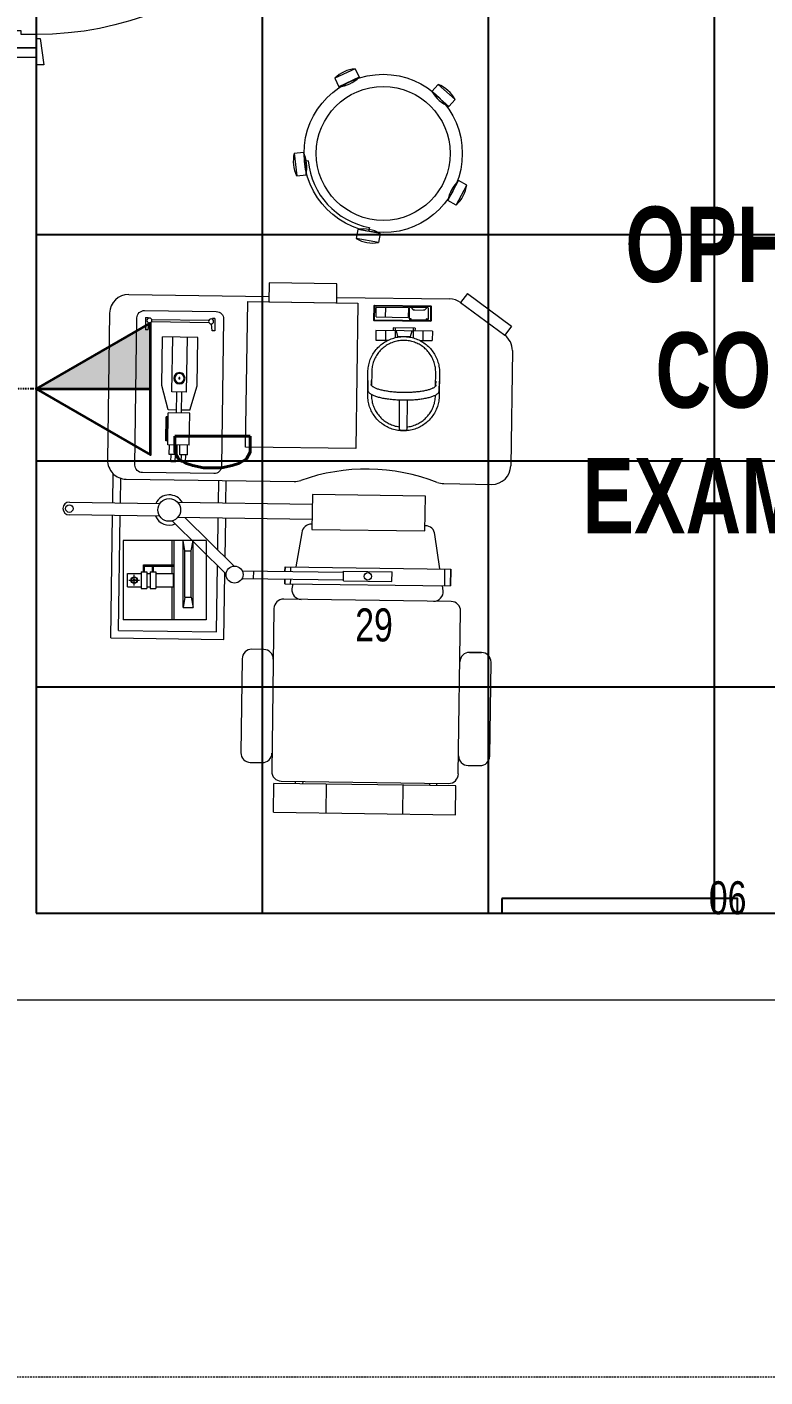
# Model space of a CAD drawing. Extents: x -560814 to 57327, y -29287 to 19916.
# Drawn here: x 16251 to 18210, y -14060 to -10480 of the extents above; entities that cross this region are included whole.
import ezdxf

# ---------------------------------------------------------------- set-up
doc = ezdxf.new("R2010")
doc.units = 0
doc.header["$LTSCALE"] = 0.25
doc.linetypes.add('01-First Floor$0$HIDDEN', pattern=[9.525, 6.35, -3.175])
doc.linetypes.add('DASHDOT', pattern=[25.4, 12.7, -6.35, 0, -6.35])
for name, color, linetype, lineweight in [('01-First Floor$0$72_EGR_BASE_TEXT', 252, 'Continuous', 5), ('01-First Floor$0$72_EGR_EQP_TAG', 142, 'Continuous', 5), ('01-First Floor$0$LOADING', 253, 'Continuous', 5), ('01-First Floor$0$Proj', 251, 'Continuous', 5), ('01-First Floor$0$Walls', 251, 'Continuous', 5), ('01-First Floor$0$Wooden Joinery', 251, 'Continuous', 5), ('E-LITE-CLNG-CNDT', 6, 'DASHDOT', 35), ('T-DATA-CLNG-COND', 51, 'DASHDOT', 25), ('T-DATA-DEVC-TYPE', 2, 'Continuous', 25), ('T-DATA-WALL @ 100', 33, 'Continuous', 35)]:
    doc.layers.add(name, color=color, linetype=linetype, lineweight=lineweight)
doc.layers.add('01-First Floor$0$FALSE CEILING', color=251, linetype='Continuous')
doc.styles.add('01-First Floor$0$X3G_ENTITY_257CFD', font='swisscl.ttf', dxfattribs={"height": 200})
doc.styles.add('01-First Floor$0$X3G_ENTITY_9EC9', font='swisscl.ttf', dxfattribs={"height": 0.2})
doc.styles.add('DC_SIMPLEX', font='SIMPLEX.shx', dxfattribs={"width": 0.7})

# ---------------------------------------------------------------- blocks, each defined once
blk = doc.blocks.new('*U63')
blk.add_hatch(color=254).paths.add_polyline_path([(1.75, 3.031), (0, 3.031), (0, 0)])
blk.add_line((0, 0), (0, 3.031))
blk.add_lwpolyline([(1.75, 3.031), (0, 0), (-1.75, 3.031)], close=True)
at = {"layer": 'T-DATA-DEVC-TYPE', "style": 'DC_SIMPLEX', "width": 0.7, "flags": 8}
blk.add_attdef('DC_TYPE', (2.682, 5.634), '', height=2, rotation=360, dxfattribs=at)
blk = doc.blocks.new('01-First Floor$0$A$C72370EFE')
at = {"layer": '01-First Floor$0$Wooden Joinery'}
for p, q in [((-0.01, -0.03), (-0.01, -0.07)), ((0, -0.03), (-0.01, -0.03)), ((0.04, -0.03), (0.05, -0.03)), ((0.05, -0.03), (0.05, -0.07)), ((-0.05, -0.07), (-0.05, -0.16)), ((-0.03, -0.07), (-0.03, -0.16)), ((-0.01, -0.04), (-0.02, -0.04)), ((-0.01, -0.06), (-0.02, -0.06)), ((0, -0.07), (-0.01, -0.07)), ((0.04, -0.07), (0.05, -0.07)), ((0.05, -0.04), (0.06, -0.04)), ((0.05, -0.06), (0.06, -0.06)), ((0.07, -0.07), (0.07, -0.16)), ((0.09, -0.07), (0.09, -0.16)), ((-0.01, -0.17), (-0.02, -0.17)), ((-0.01, -0.17), (-0.01, -0.19)), ((0.05, -0.17), (0.06, -0.17)), ((0.05, -0.17), (0.05, -0.19)), ((-0.01, -0.19), (-0.02, -0.19)), ((0.05, -0.19), (0.06, -0.19))]:
    blk.add_line(p, q, dxfattribs=at)
for centre, radius, start, end in [((-0.02, -0.07), 0.03, 90, 180), ((-0.02, -0.07), 0.01, 90, 180), ((0.06, -0.07), 0.03, 0, 90), ((0.06, -0.07), 0.01, 0, 90), ((-0.02, -0.16), 0.03, 180, 270), ((-0.02, -0.16), 0.01, 180, 270), ((0.06, -0.16), 0.01, 270, 0), ((0.06, -0.16), 0.03, 270, 0)]:
    blk.add_arc(centre, radius, start, end, dxfattribs=at)
blk = doc.blocks.new('01-First Floor$0$A$C5DAD61B4')
at = {"layer": '01-First Floor$0$Wooden Joinery'}
for points in [[(80, 959.1), (80, 969.1), (10, 979.1), (10, 959.1)], [(940, 959.1), (940, 969.1), (1010, 979.1), (1010, 959.1)], [(70, 859.1), (70, 849.1), (0, 839.1), (0, 859.1)], [(120, 859.1), (120, 0), (80, 0), (80, 859.1)], [(950, 859.1), (950, 849.1), (1020, 839.1), (1020, 859.1)]]:
    blk.add_lwpolyline(points, close=True, dxfattribs=at)
for points in [[(45, 859.1), (45, 959.1), (20, 959.1), (20, 859.1), (45, 859.1)], [(45, 859.1), (80, 859.1), (80, 899.1), (90, 899.1), (90, 959.1), (45, 959.1), (45, 859.1)], [(975, 859.1), (940, 859.1), (940, 899.1), (930, 899.1), (930, 959.1), (975, 959.1), (975, 859.1)], [(975, 859.1), (975, 959.1), (1000, 959.1), (1000, 859.1), (975, 859.1)]]:
    blk.add_lwpolyline(points, dxfattribs=at)
blk.add_arc((80, 859.1), 860, 272.666, 0, dxfattribs=at)
at = {"layer": '01-First Floor$0$Wooden Joinery', "xscale": 999.9999999998854, "yscale": 999.9999999998854, "zscale": 999.9999999998854, "rotation": 180}
blk.add_blockref('01-First Floor$0$A$C72370EFE', (120, 0), dxfattribs=at)
blk = doc.blocks.new('01-First Floor$0$ME12817-P')
for p, q in [((0, 0.0325), (0, 0.0025)), ((0, 0.0325), (0.0495, 0.0325)), ((0, 0), (0, 0.0025)), ((0, 0.0025), (0.0047, 0.0025)), ((0.0494, 0), (0, 0)), ((0.0089, 0.027), (0.0037, 0.0325)), ((0.0047, 0.0025), (0.0047, 0)), ((0.0356, 0.0261), (0.0138, 0.0261)), ((0.0172, 0), (0.0172, -0.003)), ((0.0322, -0.003), (0.0322, 0)), ((0.0457, 0.0325), (0.0405, 0.027)), ((0.0447, 0), (0.0447, 0.0025)), ((0.0447, 0.0025), (0.0495, 0.0025)), ((0.0494, 0.0025), (0.0494, 0)), ((0.0495, 0.0025), (0.0495, 0.0325)), ((0.0322, -0.003), (0.0172, -0.003))]:
    blk.add_line(p, q)
at = {"flags": 128}
for points in [[(0.0138, 0.0261), (0.0127, 0.0262), (0.0116, 0.0262), (0.0106, 0.0264), (0.0098, 0.0265), (0.0093, 0.0267), (0.0089, 0.027)], [(0.0405, 0.027), (0.0402, 0.0267), (0.0396, 0.0265), (0.0388, 0.0264), (0.0378, 0.0262), (0.0367, 0.0262), (0.0356, 0.0261)]]:
    blk.add_lwpolyline(points, dxfattribs=at)
blk = doc.blocks.new('01-First Floor$0$ME13372-P')
for p, q in [((0, 0), (0, -0.025)), ((0, 0), (0.085, 0)), ((0.025, 0), (0.025, -0.025)), ((0.085, -0.025), (0.085, 0)), ((0.085, -0.025), (0, -0.025))]:
    blk.add_line(p, q)
blk = doc.blocks.new('01-First Floor$0$ME12326-P')
for p, q in [((0, 0.22), (0, 0)), ((0, 0.22), (0.21, 0.22)), ((0.21, 0.22), (0.21, 0)), ((0.027, 0.1807), (0, 0.1852)), ((0.1775, 0.1852), (0, 0.1852)), ((0.1505, 0.1807), (0.027, 0.1807)), ((0.027, 0.1635), (0.027, 0.1807)), ((0.1505, 0.1807), (0.1775, 0.1852)), ((0.1505, 0.1635), (0.1505, 0.1807)), ((0.1775, 0.159), (0.1775, 0.1852)), ((0.027, 0.1635), (0, 0.159)), ((0.1775, 0.159), (0, 0.159)), ((0.1505, 0.1635), (0.027, 0.1635)), ((0.1505, 0.1635), (0.1775, 0.159)), ((0.21, 0.1355), (0, 0.1355)), ((0.0648, 0.1301), (0, 0.1301)), ((0.0648, 0.0536), (0.0648, 0.1355)), ((0.0679, 0.0806), (0.0679, 0.1355)), ((0.0875, 0.1301), (0.0679, 0.1301)), ((0.0875, 0.0867), (0.0875, 0.1327)), ((0.0875, 0.1327), (0.1225, 0.1327)), ((0.1225, 0.0867), (0.1225, 0.1327)), ((0.21, 0.1301), (0.1225, 0.1301)), ((0.0831, 0.0806), (0.0648, 0.0806)), ((0.0831, 0.0776), (0.0648, 0.0776)), ((0.0679, 0.0567), (0.0679, 0.0776)), ((0.0831, 0.0715), (0.0831, 0.0867)), ((0.0831, 0.0867), (0.1269, 0.0867)), ((0.1269, 0.0715), (0.1269, 0.0867)), ((0.0831, 0.0567), (0.0648, 0.0567)), ((0.0831, 0.0536), (0.0648, 0.0536)), ((0.0831, 0.0715), (0.1269, 0.0715)), ((0.0831, 0.0476), (0.0831, 0.0628)), ((0.0831, 0.0628), (0.1269, 0.0628)), ((0.0831, 0.0476), (0.1269, 0.0476)), ((0.0875, 0.0628), (0.0875, 0.0715)), ((0.0875, 0.0116), (0.0875, 0.0476)), ((0.105, 0.0152), (0.105, 0.0435)), ((0.1225, 0.0628), (0.1225, 0.0715)), ((0.1225, 0.0116), (0.1225, 0.0476)), ((0.1269, 0.0476), (0.1269, 0.0628)), ((0, 0), (0.21, 0)), ((0.1225, 0.0116), (0.0875, 0.0116)), ((0.1192, 0.0291), (0.0908, 0.0291))]:
    blk.add_line(p, q)
for radius in [0.00847, 0.00758, 0.00267]:
    blk.add_circle((0.105, 0.0293), radius)
blk = doc.blocks.new('01-First Floor$0$ME12281-P')
at = {"color": 0}
for p, q in [((0.0354, 0.2953), (0.0354, 0.1053)), ((0.4454, 0.3153), (0.0554, 0.3153)), ((0.414, 0.2923), (0.414, 0.2855)), ((0.4469, 0.2923), (0.414, 0.2923)), ((0.4469, 0.2923), (0.4469, 0.2855)), ((0.4654, 0.1053), (0.4654, 0.2953)), ((0.414, 0.2855), (0.4325, 0.283)), ((0.4356, 0.2759), (0.4356, 0.124)), ((0.4412, 0.2759), (0.4412, 0.1246)), ((0.4469, 0.2855), (0.4447, 0.2855)), ((0.0648, 0.2198), (0.0845, 0.2198)), ((0.0648, 0.2198), (0.0648, 0.2083)), ((0.0845, 0.2243), (0.1099, 0.2243)), ((0.0845, 0.2243), (0.0845, 0.2037)), ((0.1099, 0.2289), (0.1953, 0.2289)), ((0.1099, 0.2289), (0.1099, 0.1716)), ((0.1953, 0.2289), (0.1953, 0.1716)), ((0.2028, 0.2289), (0.2676, 0.2473)), ((0.2028, 0.2289), (0.2028, 0.2071)), ((0.2504, 0.2198), (0.3961, 0.2198)), ((0.2504, 0.2198), (0.2504, 0.1808)), ((0.2676, 0.2473), (0.3961, 0.2473)), ((0.3961, 0.2473), (0.3961, 0.1533)), ((0.0648, 0.2083), (0.0845, 0.2083)), ((0.0648, 0.1922), (0.0648, 0.1808)), ((0.0648, 0.1922), (0.0845, 0.1922)), ((0.0648, 0.1808), (0.0845, 0.1808)), ((0.0845, 0.2037), (0.1099, 0.2037)), ((0.0845, 0.1968), (0.0845, 0.1762)), ((0.0845, 0.1968), (0.1099, 0.1968)), ((0.1953, 0.2071), (0.2504, 0.2071)), ((0.1953, 0.1934), (0.2504, 0.1934)), ((0.2028, 0.1934), (0.2028, 0.1716)), ((0.2504, 0.1808), (0.3961, 0.1808)), ((0.2851, 0.2009), (0.2851, 0.1996)), ((0.2851, 0.2009), (0.2892, 0.2009)), ((0.2851, 0.1996), (0.2892, 0.1996)), ((0.2892, 0.2009), (0.2892, 0.1996)), ((0.0845, 0.1762), (0.1099, 0.1762)), ((0.1099, 0.1716), (0.1953, 0.1716)), ((0.1211, 0.1692), (0.1211, 0.166)), ((0.1211, 0.1692), (0.184, 0.1692)), ((0.1211, 0.166), (0.184, 0.166)), ((0.184, 0.1692), (0.184, 0.166)), ((0.2028, 0.1716), (0.2676, 0.1533)), ((0.2676, 0.1533), (0.3961, 0.1533)), ((0.414, 0.1151), (0.4325, 0.1175)), ((0.414, 0.1151), (0.414, 0.1082)), ((0.4469, 0.1082), (0.414, 0.1082)), ((0.4469, 0.1151), (0.4447, 0.1151)), ((0.4469, 0.1082), (0.4469, 0.1151)), ((0.0554, 0.0853), (0.4454, 0.0853))]:
    blk.add_line(p, q, dxfattribs=at)
for centre, radius in [((0.439, 0.2821), 0.00657), ((0.2871, 0.2003), 0.0149), ((0.2871, 0.2003), 0.0125), ((0.439, 0.1184), 0.00657)]:
    blk.add_circle(centre, radius, dxfattribs=at)
for centre, start, end in [((0.0554, 0.2953), 90, 180), ((0.4454, 0.2953), 0, 90), ((0.0554, 0.1053), 180, 270), ((0.4454, 0.1053), 270, 0)]:
    blk.add_arc(centre, 0.02, start, end, dxfattribs=at)
blk = doc.blocks.new('01-First Floor$0$ME18014A-P')
for p, q in [((0.2537, 1.2997), (0.2362, 1.2753)), ((0.2537, 1.2997), (0.3719, 1.2152)), ((-0.6447, 1.2847), (-0.2727, 1.2847)), ((-0.0927, 1.2847), (0.2071, 1.2847)), ((0.2362, 1.2753), (0.3544, 1.1908)), ((0.2362, 1.2753), (0.3544, 1.1908)), ((-0.6947, 1.2347), (-0.6947, 0.8447)), ((0.3719, 1.2152), (0.3544, 1.1908)), ((0.3753, 1.1501), (0.3753, 0.8447)), ((-0.6792, 0.7317), (-0.6792, 0.8085)), ((-0.6447, 0.7947), (-0.1986, 0.7947)), ((-0.3792, 0.7347), (-0.3792, 0.7947)), ((0.1986, 0.7947), (0.3253, 0.7947)), ((-0.7944, 0.7317), (-0.5539, 0.7317)), ((-0.15, 0.7347), (-0.5068, 0.7347)), ((-0.5539, 0.6977), (-0.7944, 0.6977)), ((-0.6792, 0.3732), (-0.6792, 0.6977)), ((-0.3759, 0.5465), (-0.5208, 0.6859)), ((-0.15, 0.6947), (-0.5068, 0.6947)), ((-0.3551, 0.5682), (-0.4867, 0.6947)), ((-0.3792, 0.5913), (-0.3792, 0.6947)), ((-0.15, 0.6826), (-0.1512, 0.6826)), ((0.1512, 0.6826), (0.15, 0.6826)), ((-0.1765, 0.6594), (-0.1913, 0.5686)), ((0.1913, 0.5686), (0.1765, 0.6594)), ((-0.3792, 0.3732), (-0.3792, 0.5496)), ((-0.0644, 0.5554), (-0.3331, 0.5554)), ((-0.3037, 0.5554), (-0.3037, 0.5361)), ((-0.2198, 0.5686), (-0.2198, 0.5554)), ((-0.2198, 0.5686), (0.2198, 0.5686)), ((-0.2198, 0.5554), (-0.2198, 0.5686)), ((-0.2044, 0.5554), (-0.2044, 0.5686)), ((-0.0644, 0.5586), (0.0644, 0.5586)), ((-0.0644, 0.5336), (-0.0644, 0.5586)), ((0.0644, 0.5336), (0.0644, 0.5586)), ((0.2044, 0.5236), (0.2044, 0.5686)), ((0.2198, 0.5686), (0.2198, 0.5236)), ((0.2198, 0.5236), (0.2198, 0.5686)), ((-0.3326, 0.5361), (-0.0644, 0.5361)), ((-0.2198, 0.5361), (-0.2198, 0.5236)), ((-0.2198, 0.5236), (-0.2198, 0.5361)), ((-0.2198, 0.5236), (0.2198, 0.5236)), ((-0.2044, 0.5236), (-0.2044, 0.5361)), ((-0.1986, 0.5236), (-0.2008, 0.5102)), ((-0.0644, 0.5336), (0.0644, 0.5336)), ((0.2008, 0.5102), (0.1986, 0.5236)), ((0.2223, 0.4826), (-0.2223, 0.4826)), ((-0.2477, 0.4572), (-0.2477, 0.0254)), ((0.2476, 0.0254), (0.2476, 0.4572)), ((-0.6792, 0.3732), (-0.3792, 0.3732)), ((-0.3302, 0.323), (-0.3302, 0.0738)), ((-0.2731, 0.3484), (-0.3048, 0.3484)), ((0.273, 0.3484), (0.3048, 0.3484)), ((0.3048, 0.3484), (0.273, 0.3484)), ((0.3302, 0.0738), (0.3302, 0.323)), ((-0.3048, 0.0484), (-0.2731, 0.0484)), ((0.273, 0.0484), (0.3048, 0.0484)), ((-0.2223, 0), (0.2223, 0)), ((-0.1841, -0.0063), (-0.1841, 0)), ((-0.1651, 0), (-0.1651, -0.0063)), ((0.1714, 0), (0.1714, -0.0063)), ((0.1905, 0), (0.1905, -0.0063)), ((-0.2413, -0.0826), (-0.2413, -0.0063)), ((0.2413, -0.0063), (-0.2413, -0.0063)), ((-0.1016, -0.0826), (-0.1016, -0.0063)), ((0.1011, -0.0063), (0.1011, -0.0826)), ((0.2413, -0.0826), (0.2413, -0.0063)), ((-0.2413, -0.0826), (0.2413, -0.0826))]:
    blk.add_line(p, q)
at = {"color": 8}
for p, q in [((-0.6592, 0.7317), (-0.6592, 0.7968)), ((-0.3992, 0.7347), (-0.3992, 0.7947)), ((-0.6592, 0.3932), (-0.6592, 0.6977)), ((-0.3992, 0.6105), (-0.3992, 0.6947)), ((-0.3992, 0.3932), (-0.3992, 0.5689)), ((-0.6592, 0.3932), (-0.3992, 0.3932))]:
    blk.add_line(p, q, dxfattribs=at)
for points in [[(-0.2727, 1.2703), (-0.0927, 1.2703), (-0.0927, 1.3203), (-0.2727, 1.3203)], [(-0.3289, 0.8843), (-0.3289, 1.2703), (-0.0364, 1.2703), (-0.0364, 0.8843)], [(-0.15, 0.6686), (0.15, 0.6686), (0.15, 0.7607), (-0.15, 0.7607)]]:
    blk.add_lwpolyline(points, close=True)
for centre, radius in [((-0.7944, 0.7147), 0.01), ((-0.5292, 0.7147), 0.03), ((-0.3535, 0.5457), 0.0225), ((0, 0.5461), 0.00979)]:
    blk.add_circle(centre, radius)
for centre, radius, start, end in [((-0.6447, 1.2347), 0.05, 90, 180), ((0.2071, 1.2347), 0.05, 54.4343, 90), ((0.3253, 1.1501), 0.05, 0, 54.4343), ((-0.6447, 0.8447), 0.05, 180, 270), ((0, 0.313), 0.5175, 69.5195, 110.4805), ((0.3253, 0.8447), 0.05, 270, 0), ((-0.1986, 0.8447), 0.05, 270, 290.4805), ((0.1986, 0.8447), 0.05, 249.5195, 270), ((-0.5292, 0.7147), 0.04, 30, 154.8331), ((-0.7944, 0.7147), 0.017, 90, 270), ((-0.5292, 0.7147), 0.04, 205.1669, 294.1023), ((-0.1512, 0.6572), 0.0254, 90, 175.0303), ((0.1512, 0.6572), 0.0254, 4.9697, 90), ((-0.1755, 0.508), 0.0254, 175.0303, 270), ((0.1755, 0.508), 0.0254, 270, 4.9697), ((-0.2223, 0.4572), 0.0254, 90, 180), ((0.2223, 0.4572), 0.0254, 0, 90), ((-0.3048, 0.323), 0.0254, 90, 180), ((-0.2731, 0.323), 0.0254, 0, 90), ((0.273, 0.323), 0.0254, 90, 180), ((0.3048, 0.323), 0.0254, 0, 90), ((-0.3048, 0.0738), 0.0254, 180, 270), ((-0.2731, 0.0738), 0.0254, 270, 0), ((0.273, 0.0738), 0.0254, 180, 270), ((0.3048, 0.0738), 0.0254, 270, 0), ((-0.2223, 0.0254), 0.0254, 180, 270), ((0.2223, 0.0254), 0.0254, 270, 0)]:
    blk.add_arc(centre, radius, start, end)
blk = doc.blocks.new('01-First Floor$0$HF10037B-P')
at = {"layer": '01-First Floor$0$LOADING'}
for p, q in [((0.2459, 0.134), (0.1859, 0.134)), ((0.1859, 0.134), (0.1859, 0.109)), ((0.2459, 0.109), (0.1859, 0.109)), ((0.2459, 0.134), (0.2459, 0.109)), ((0, 0), (-0.0142, -0.0583)), ((0, 0), (0.0243, -0.0059)), ((0.0243, -0.0059), (0.01, -0.0642)), ((0.4071, -0.0094), (0.431, -0.0018)), ((0.4071, -0.0094), (0.4255, -0.0665)), ((0.431, -0.0018), (0.4493, -0.0589)), ((-0.0142, -0.0583), (0.01, -0.0642)), ((0.4069, -0.0417), (0.4165, -0.0387)), ((0.4255, -0.0665), (0.4493, -0.0589)), ((0.0524, -0.2725), (0.0674, -0.2525)), ((0.0524, -0.2725), (0.1004, -0.3085)), ((0.0674, -0.2525), (0.1154, -0.2885)), ((0.3125, -0.2897), (0.362, -0.2558)), ((0.3266, -0.3103), (0.3761, -0.2764)), ((0.3267, -0.268), (0.3323, -0.2763)), ((0.3761, -0.2764), (0.362, -0.2558)), ((0.1004, -0.3085), (0.1154, -0.2885)), ((0.3266, -0.3103), (0.3125, -0.2897))]:
    blk.add_line(p, q, dxfattribs=at)
for radius in [0.21, 0.1775]:
    blk.add_circle((0.2161, -0.1014), radius, dxfattribs=at)
for centre, radius, start, end in [((0.2159, 0.0465), 0.0925, 71.0754, 108.9246), ((0.2159, 0.1965), 0.0925, 251.0754, 288.9246), ((0.0779, -0.0499), 0.0925, 147.3419, 185.1912), ((-0.0678, -0.0143), 0.0925, 327.3419, 5.1912), ((0.4996, -0.0113), 0.0925, 178.8412, 216.6904), ((0.3568, -0.057), 0.0925, 358.8412, 36.6904), ((0.2161, -0.1014), 0.2, 303.6037, 17.3657), ((0.1289, -0.2205), 0.0925, 214.1875, 252.0368), ((0.0389, -0.3404), 0.0925, 34.1875, 72.0368), ((0.3867, -0.3449), 0.0925, 105.5121, 143.3614), ((0.3019, -0.2212), 0.0925, 285.5121, 323.3614)]:
    blk.add_arc(centre, radius, start, end, dxfattribs=at)
blk = doc.blocks.new('01-First Floor$0$ME12818-P')
for p, q in [((-0.0723, 0.1635), (0.0777, 0.1635)), ((-0.0723, 0.1635), (-0.0723, 0.1385)), ((-0.0468, 0.1635), (-0.0468, 0.1385)), ((-0.0262, 0.1712), (0.0316, 0.1712)), ((-0.0262, 0.1712), (-0.0262, 0.1635)), ((-0.0212, 0.1712), (-0.0212, 0.145)), ((-0.0148, 0.1485), (-0.0184, 0.1635)), ((0.0202, 0.1485), (-0.0148, 0.1485)), ((-0.0123, 0.1485), (-0.0123, 0.1471)), ((0.0177, 0.1471), (0.0177, 0.1485)), ((0.0238, 0.1635), (0.0202, 0.1485)), ((0.0266, 0.1712), (0.0266, 0.145)), ((0.0316, 0.1712), (0.0316, 0.1635)), ((0.0521, 0.1635), (0.0521, 0.1385)), ((0.0777, 0.1635), (0.0777, 0.1385)), ((-0.0389, 0.1385), (-0.0723, 0.1385)), ((0.0777, 0.1385), (0.0442, 0.1385)), ((-0.0923, 0.0534), (-0.0923, -0.0066)), ((-0.0823, 0.018), (-0.0823, 0.0534)), ((0.0877, 0.0534), (0.0877, 0.018)), ((0.0977, -0.0066), (0.0977, 0.0534)), ((-0.0913, 0.0311), (-0.0913, 0.0053)), ((-0.0833, 0.0208), (-0.0833, 0.0311)), ((0.0887, 0.0311), (0.0887, 0.0208)), ((0.0967, 0.0053), (0.0967, 0.0311)), ((-0.0823, -0.0066), (-0.0823, -0.006)), ((-0.0053, -0.0205), (0.0107, -0.0205)), ((0.0877, -0.0061), (0.0877, -0.0066)), ((-0.0053, -0.0996), (-0.0058, -0.0996)), ((0.0107, -0.0996), (-0.0053, -0.0996)), ((0.0111, -0.0996), (0.0107, -0.0996))]:
    blk.add_line(p, q)
at = {"flags": 128}
for points in [[(0.0977, 0.0534), (0.0976, 0.0572), (0.0974, 0.061), (0.097, 0.0648), (0.0965, 0.0685), (0.0958, 0.0723), (0.095, 0.076), (0.094, 0.0796), (0.0929, 0.0833), (0.0916, 0.0869), (0.0902, 0.0904), (0.0886, 0.0939), (0.087, 0.0973), (0.0851, 0.1006), (0.0832, 0.1038), (0.0811, 0.107), (0.0789, 0.1101), (0.0766, 0.1131), (0.0741, 0.116), (0.0716, 0.1188), (0.0689, 0.1215), (0.0661, 0.1241), (0.0632, 0.1266), (0.0602, 0.129), (0.0572, 0.1312), (0.054, 0.1333), (0.0508, 0.1353), (0.0475, 0.1372), (0.0441, 0.1389), (0.0406, 0.1405), (0.0371, 0.1419), (0.0335, 0.1432), (0.0299, 0.1444), (0.0263, 0.1454), (0.0226, 0.1463), (0.0188, 0.147), (0.0151, 0.1476), (0.0113, 0.148), (0.0075, 0.1483), (0.0037, 0.1484), (-0.0001, 0.1483), (-0.0039, 0.1482), (-0.0077, 0.1478), (-0.0114, 0.1473), (-0.0152, 0.1467), (-0.0189, 0.1459), (-0.0226, 0.145), (-0.0262, 0.1439), (-0.0298, 0.1427), (-0.0334, 0.1413), (-0.0368, 0.1398), (-0.0403, 0.1381), (-0.0436, 0.1363), (-0.0469, 0.1344), (-0.0501, 0.1324), (-0.0532, 0.1302), (-0.0562, 0.1279), (-0.0592, 0.1255), (-0.062, 0.1229), (-0.0647, 0.1203), (-0.0674, 0.1176), (-0.0699, 0.1147), (-0.0723, 0.1118), (-0.0745, 0.1087), (-0.0767, 0.1056), (-0.0787, 0.1024), (-0.0806, 0.0991), (-0.0824, 0.0957), (-0.084, 0.0923), (-0.0855, 0.0888), (-0.0868, 0.0852), (-0.088, 0.0816), (-0.0891, 0.078), (-0.09, 0.0743), (-0.0907, 0.0705), (-0.0914, 0.0668), (-0.0918, 0.063), (-0.0921, 0.0592), (-0.0923, 0.0554), (-0.0923, 0.0534)], [(-0.0823, 0.0534), (-0.0822, 0.0568), (-0.082, 0.0602), (-0.0817, 0.0636), (-0.0812, 0.0669), (-0.0806, 0.0703), (-0.0799, 0.0736), (-0.079, 0.0769), (-0.078, 0.0801), (-0.0769, 0.0833), (-0.0756, 0.0865), (-0.0742, 0.0896), (-0.0727, 0.0926), (-0.0711, 0.0956), (-0.0693, 0.0985), (-0.0675, 0.1014), (-0.0655, 0.1041), (-0.0634, 0.1068), (-0.0612, 0.1094), (-0.0589, 0.1119), (-0.0565, 0.1144), (-0.054, 0.1167), (-0.0515, 0.1189), (-0.0488, 0.121), (-0.0461, 0.123), (-0.0432, 0.1249), (-0.0403, 0.1267), (-0.0374, 0.1284), (-0.0343, 0.1299), (-0.0313, 0.1313), (-0.0281, 0.1326), (-0.0249, 0.1338), (-0.0217, 0.1348), (-0.0184, 0.1357), (-0.0151, 0.1365), (-0.0118, 0.1371), (-0.0084, 0.1377), (-0.005, 0.138), (-0.0016, 0.1383), (0.0018, 0.1384), (0.0052, 0.1383), (0.0086, 0.1382), (0.012, 0.1379), (0.0153, 0.1374), (0.0187, 0.1369), (0.022, 0.1362), (0.0253, 0.1353), (0.0286, 0.1344), (0.0318, 0.1333), (0.0349, 0.132), (0.0381, 0.1307), (0.0411, 0.1292), (0.0441, 0.1276), (0.0471, 0.1259), (0.0499, 0.1241), (0.0527, 0.1221), (0.0554, 0.1201), (0.058, 0.1179), (0.0606, 0.1156), (0.063, 0.1133), (0.0654, 0.1108), (0.0676, 0.1082), (0.0698, 0.1056), (0.0718, 0.1029), (0.0737, 0.1001), (0.0755, 0.0972), (0.0772, 0.0943), (0.0788, 0.0912), (0.0803, 0.0882), (0.0816, 0.085), (0.0828, 0.0819), (0.0839, 0.0786), (0.0848, 0.0754), (0.0856, 0.0721), (0.0863, 0.0687), (0.0868, 0.0654), (0.0873, 0.062), (0.0875, 0.0586), (0.0877, 0.0552), (0.0877, 0.0534)], [(-0.0913, 0.0053), (-0.0912, 0.004), (-0.0909, 0.0028), (-0.0905, 0.0016), (-0.0898, 0.0005), (-0.089, -0.0007), (-0.0881, -0.0017), (-0.0871, -0.0028), (-0.0859, -0.0038), (-0.0845, -0.0047), (-0.0831, -0.0057), (-0.0815, -0.0066), (-0.0798, -0.0075), (-0.078, -0.0083), (-0.076, -0.0092), (-0.0739, -0.01), (-0.0718, -0.0108), (-0.0695, -0.0116), (-0.067, -0.0123), (-0.0645, -0.013), (-0.0619, -0.0137), (-0.0592, -0.0144), (-0.0563, -0.015), (-0.0534, -0.0156), (-0.0504, -0.0162), (-0.0473, -0.0167), (-0.0442, -0.0172), (-0.0409, -0.0177), (-0.0376, -0.0181), (-0.0343, -0.0185), (-0.0308, -0.0189), (-0.0274, -0.0192), (-0.0238, -0.0195), (-0.0203, -0.0198), (-0.0167, -0.02), (-0.013, -0.0202), (-0.0094, -0.0203), (-0.0057, -0.0204), (-0.002, -0.0205), (0.0017, -0.0205), (0.0054, -0.0205), (0.0091, -0.0204), (0.0128, -0.0204), (0.0164, -0.0202), (0.0201, -0.0201), (0.0237, -0.0199), (0.0273, -0.0196), (0.0309, -0.0194), (0.0344, -0.0191), (0.0378, -0.0187), (0.0412, -0.0183), (0.0446, -0.0179), (0.0478, -0.0175), (0.051, -0.017), (0.0542, -0.0165), (0.0572, -0.0159), (0.0602, -0.0153), (0.063, -0.0147), (0.0658, -0.0141), (0.0685, -0.0134), (0.0711, -0.0127), (0.0735, -0.012), (0.0759, -0.0112), (0.0782, -0.0104), (0.0803, -0.0096), (0.0823, -0.0088), (0.0842, -0.008), (0.086, -0.0071), (0.0876, -0.0062), (0.0892, -0.0052), (0.0906, -0.0043), (0.0918, -0.0033), (0.093, -0.0023), (0.094, -0.0012), (0.0948, -0.0002), (0.0955, 0.001), (0.0961, 0.0022), (0.0965, 0.0034), (0.0967, 0.0046), (0.0967, 0.0053)], [(-0.0833, 0.0208), (-0.0833, 0.0202), (-0.0831, 0.0195), (-0.0829, 0.0189), (-0.0825, 0.0182), (-0.082, 0.0175), (-0.0813, 0.0167), (-0.0805, 0.016), (-0.0796, 0.0152), (-0.0785, 0.0144), (-0.0773, 0.0136), (-0.076, 0.0128), (-0.0745, 0.012), (-0.0729, 0.0113), (-0.0711, 0.0105), (-0.0692, 0.0098), (-0.0672, 0.009), (-0.0651, 0.0083), (-0.0629, 0.0077), (-0.0606, 0.007), (-0.0581, 0.0064), (-0.0556, 0.0057), (-0.053, 0.0052), (-0.0502, 0.0046), (-0.0474, 0.0041), (-0.0445, 0.0036), (-0.0416, 0.0031), (-0.0385, 0.0027), (-0.0354, 0.0022), (-0.0322, 0.0019), (-0.029, 0.0015), (-0.0257, 0.0012), (-0.0224, 0.0009), (-0.019, 0.0007), (-0.0156, 0.0005), (-0.0122, 0.0003), (-0.0087, 0.0002), (-0.0052, 0.0001), (-0.0017, 0), (0.0017, 0), (0.0052, 0), (0.0087, 0), (0.0122, 0.0001), (0.0157, 0.0002), (0.0191, 0.0004), (0.0226, 0.0006), (0.026, 0.0008), (0.0293, 0.0011), (0.0326, 0.0014), (0.0359, 0.0017), (0.0391, 0.002), (0.0422, 0.0024), (0.0453, 0.0029), (0.0483, 0.0033), (0.0513, 0.0038), (0.0541, 0.0043), (0.0569, 0.0049), (0.0596, 0.0054), (0.0622, 0.006), (0.0647, 0.0067), (0.067, 0.0073), (0.0693, 0.008), (0.0715, 0.0087), (0.0736, 0.0094), (0.0755, 0.0101), (0.0773, 0.0109), (0.079, 0.0116), (0.0806, 0.0124), (0.082, 0.0132), (0.0833, 0.014), (0.0844, 0.0147), (0.0854, 0.0155), (0.0863, 0.0163), (0.087, 0.0171), (0.0876, 0.0178), (0.0881, 0.0185), (0.0884, 0.0192), (0.0886, 0.0198), (0.0887, 0.0204), (0.0887, 0.0208)], [(-0.0923, -0.0066), (-0.0922, -0.0104), (-0.092, -0.0142), (-0.0916, -0.018), (-0.0911, -0.0217), (-0.0904, -0.0255), (-0.0896, -0.0292), (-0.0886, -0.0329), (-0.0875, -0.0365), (-0.0862, -0.0401), (-0.0848, -0.0436), (-0.0833, -0.0471), (-0.0816, -0.0505), (-0.0797, -0.0538), (-0.0778, -0.0571), (-0.0757, -0.0603), (-0.0735, -0.0633), (-0.0712, -0.0663), (-0.0687, -0.0693), (-0.0662, -0.0721), (-0.0635, -0.0748), (-0.0607, -0.0774), (-0.0578, -0.0798), (-0.0549, -0.0822), (-0.0518, -0.0844), (-0.0486, -0.0866), (-0.0454, -0.0885), (-0.0421, -0.0904), (-0.0387, -0.0921), (-0.0352, -0.0937), (-0.0317, -0.0952), (-0.0282, -0.0965), (-0.0245, -0.0976), (-0.0209, -0.0986), (-0.0172, -0.0995), (-0.0135, -0.1002), (-0.0097, -0.1008), (-0.0059, -0.1012), (-0.0021, -0.1015), (0.0017, -0.1016), (0.0055, -0.1016), (0.0093, -0.1014), (0.013, -0.101), (0.0168, -0.1006), (0.0206, -0.0999), (0.0243, -0.0991), (0.028, -0.0982), (0.0316, -0.0971), (0.0352, -0.0959), (0.0387, -0.0945), (0.0422, -0.093), (0.0456, -0.0913), (0.049, -0.0896), (0.0523, -0.0876), (0.0555, -0.0856), (0.0586, -0.0834), (0.0616, -0.0811), (0.0646, -0.0787), (0.0674, -0.0762), (0.0701, -0.0735), (0.0727, -0.0708), (0.0753, -0.0679), (0.0776, -0.065), (0.0799, -0.0619), (0.0821, -0.0588), (0.0841, -0.0556), (0.086, -0.0523), (0.0878, -0.0489), (0.0894, -0.0455), (0.0909, -0.042), (0.0922, -0.0384), (0.0934, -0.0348), (0.0945, -0.0312), (0.0954, -0.0275), (0.0961, -0.0238), (0.0967, -0.02), (0.0972, -0.0162), (0.0975, -0.0125), (0.0977, -0.0087), (0.0977, -0.0066)], [(-0.0073, -0.091), (-0.0099, -0.0907), (-0.0133, -0.0901), (-0.0166, -0.0894), (-0.0199, -0.0886), (-0.0232, -0.0876), (-0.0264, -0.0865), (-0.0296, -0.0853), (-0.0327, -0.0839), (-0.0357, -0.0824), (-0.0387, -0.0808), (-0.0417, -0.0791), (-0.0445, -0.0773), (-0.0473, -0.0753), (-0.05, -0.0733), (-0.0527, -0.0711), (-0.0552, -0.0689), (-0.0576, -0.0665), (-0.06, -0.064), (-0.0622, -0.0615), (-0.0644, -0.0588), (-0.0664, -0.0561), (-0.0683, -0.0533), (-0.0701, -0.0504), (-0.0718, -0.0475), (-0.0734, -0.0445), (-0.0749, -0.0414), (-0.0762, -0.0383), (-0.0774, -0.0351), (-0.0785, -0.0319), (-0.0794, -0.0286), (-0.0802, -0.0253), (-0.0809, -0.022), (-0.0815, -0.0186), (-0.0819, -0.0152), (-0.0821, -0.0118), (-0.0823, -0.0084), (-0.0823, -0.0066)], [(-0.0073, -0.0204), (-0.0073, -0.0976)], [(0.0877, -0.0066), (0.0876, -0.01), (0.0874, -0.0134), (0.0871, -0.0168), (0.0866, -0.0202), (0.086, -0.0235), (0.0853, -0.0268), (0.0844, -0.0301), (0.0834, -0.0334), (0.0822, -0.0366), (0.081, -0.0397), (0.0796, -0.0428), (0.0781, -0.0459), (0.0765, -0.0488), (0.0747, -0.0518), (0.0728, -0.0546), (0.0709, -0.0574), (0.0688, -0.0601), (0.0666, -0.0627), (0.0643, -0.0652), (0.0619, -0.0676), (0.0594, -0.0699), (0.0569, -0.0721), (0.0542, -0.0742), (0.0514, -0.0762), (0.0486, -0.0781), (0.0457, -0.0799), (0.0428, -0.0816), (0.0397, -0.0831), (0.0366, -0.0845), (0.0335, -0.0858), (0.0303, -0.087), (0.0271, -0.088), (0.0238, -0.089), (0.0205, -0.0897), (0.0171, -0.0904), (0.0138, -0.0909), (0.0127, -0.091)], [(0.0127, -0.0976), (0.0127, -0.0204)], [(-0.0059, -0.0995), (-0.0062, -0.0994), (-0.0066, -0.0992), (-0.0069, -0.0989), (-0.0071, -0.0985), (-0.0073, -0.0981), (-0.0073, -0.0976)], [(0.0127, -0.0976), (0.0126, -0.0981), (0.0125, -0.0985), (0.0123, -0.0989), (0.0119, -0.0992), (0.0116, -0.0994), (0.0113, -0.0995)]]:
    blk.add_lwpolyline(points, dxfattribs=at)
for centre, major_axis, start_param, end_param in [((-0.0053, -0.02), (0.002, 0), 3.665191, 4.712389), ((0.0107, -0.02), (-0.002, 0), 1.570796, 2.617994)]:
    blk.add_ellipse(centre, major_axis=major_axis, ratio=0.262075, start_param=start_param, end_param=end_param)
blk = doc.blocks.new('01-First Floor')
at = {"layer": '01-First Floor$0$FALSE CEILING', "linetype": 'Continuous'}
for p, q in [((16876, -12830), (16876, -8830)), ((17476, -12830), (17476, -8830)), ((18076, -12830), (18076, -8830)), ((16276, -11030), (20276, -11030)), ((16276, -11630), (20276, -11630)), ((16276, -12230), (20276, -12230))]:
    blk.add_line(p, q, dxfattribs=at)
at = {"layer": '01-First Floor$0$FALSE CEILING'}
blk.add_lwpolyline([(16276, -12830), (20276, -12830), (20276, -8830), (16276, -8830)], close=True, dxfattribs=at)
at = {"layer": '01-First Floor$0$FALSE CEILING', "extrusion": (2.89575e-08, -3.68664e-07, 1), "elevation": -0.1}
blk.add_lwpolyline([(17322.7, -11260.3), (17172.7, -11258.2), (17173.3, -11218.2), (17323.3, -11220.3)], close=True, dxfattribs=at)
at = {"layer": '01-First Floor$0$FALSE CEILING', "elevation": -0.1}
blk.add_lwpolyline([(17511.5, -12790.9), (17511.5, -12830), (18136.6, -12830), (18136.6, -12790.9), (17511.5, -12790.9)], dxfattribs=at)
at = {"layer": '01-First Floor$0$LOADING', "extrusion": (2.89575e-08, -3.68664e-07, 1), "elevation": -0.1}
blk.add_lwpolyline([(17322.7, -11260.3), (17172.7, -11258.2), (17173.3, -11218.2), (17323.3, -11220.3)], close=True, dxfattribs=at)
at = {"layer": '01-First Floor$0$LOADING', "elevation": -0.1}
blk.add_lwpolyline([(17511.5, -12790.9), (17511.5, -12830), (18136.6, -12830), (18136.6, -12790.9), (17511.5, -12790.9)], dxfattribs=at)
at = {"layer": '01-First Floor$0$Proj', "linetype": '01-First Floor$0$HIDDEN', "ltscale": 3}
blk.add_lwpolyline([(48606, 9840), (-2814, 9840), (-2814, -14060), (48606, -14060)], dxfattribs=at)
blk.add_lwpolyline([(48606, 9840), (-2814, 9840), (-2814, -14060), (48606, -14060)], dxfattribs=at)
at = {"layer": '01-First Floor$0$Walls'}
for p, q in [((16176, -10560), (16276, -10560)), ((16276, -10560), (16276, -12830)), ((16276, -12830), (18255.8, -12830)), ((16136, -13060), (18255.8, -13060))]:
    blk.add_line(p, q, dxfattribs=at)
at = {"layer": '01-First Floor$0$LOADING', "extrusion": (-2.79672e-08, 3.6788e-07, -1), "xscale": -1000.000000000001, "yscale": 1000.000000000001, "zscale": 999.999999999999, "rotation": 117.971696169471}
blk.add_blockref('01-First Floor$0$HF10037B-P', (-17387.6, -10672, 0.1), dxfattribs=at)
at = {"layer": '01-First Floor$0$LOADING', "extrusion": (2.85035e-08, -3.68824e-07, 1)}
for name, p, xscale, yscale, zscale, rotation in [('01-First Floor$0$ME18014A-P', (17148.1, -12482.8, -0.1), 1000.000000000001, 1000.000000000001, 1000.000000000001, 359.1953338182954), ('01-First Floor$0$ME12817-P', (17315.8, -11256.8, -0.1), -1000.000000000001, 1000.000000000002, 1000.000000000002, 359.1953338182954), ('01-First Floor$0$ME12818-P', (17253.3, -11449.4, -0.1), -1000, 999.9999999999974, 999.9999999999993, 359.4407803060836)]:
    blk.add_blockref(name, p, dxfattribs=dict(at, xscale=xscale, yscale=yscale, zscale=zscale, rotation=rotation))
at = {"layer": '01-First Floor$0$LOADING', "lineweight": 15, "extrusion": (2.85035e-08, -3.68824e-07, 1), "xscale": -1000.000000000001, "yscale": 999.9999999999977, "zscale": 999.9999999999993, "rotation": 269.1953338182955}
blk.add_blockref('01-First Floor$0$ME12281-P', (16451.8, -11695.7, 3.2), dxfattribs=at)
at = {"layer": '01-First Floor$0$LOADING', "extrusion": (2.85583e-08, -3.69666e-07, 1), "xscale": -1000.000000000001, "yscale": 1000.000000000001, "zscale": 1000.000000000002, "rotation": 179.1953338182953}
blk.add_blockref('01-First Floor$0$ME13372-P', (17178.1, -11248.8, -0.1), dxfattribs=at)
at = {"layer": '01-First Floor$0$LOADING', "xscale": 1000, "yscale": 1000, "zscale": 1000, "rotation": 270}
blk.add_blockref('01-First Floor$0$ME12326-P', (16506.8, -11841.8, -0.1), dxfattribs=at)
at = {"layer": '01-First Floor$0$Wooden Joinery', "xscale": -1, "rotation": 90}
blk.add_blockref('01-First Floor$0$A$C5DAD61B4', (17135.1, -9560), dxfattribs=at)
at = {"layer": '01-First Floor$0$72_EGR_BASE_TEXT', "insert": (18790.2, -10956.2, 0), "char_height": 200, "width": 2836.609, "attachment_point": 2, "style": '01-First Floor$0$X3G_ENTITY_9EC9'}
blk.add_mtext('{\\fSwis721 LtCn BT|b1|i0|c0|p34;OPHTHALMOLOGY CONSULTATION / EXAMINATION ROOM}', dxfattribs=at)
at = {"layer": '01-First Floor$0$72_EGR_EQP_TAG', "char_height": 87.47, "attachment_point": 2, "style": '01-First Floor$0$X3G_ENTITY_257CFD'}
for s, insert in [('29', (17172.4, -12021.8, -0.1)), ('06', (18110.8, -12745.4, -0.1))]:
    blk.add_mtext(s, dxfattribs=dict(at, insert=insert))

msp = doc.modelspace()

# ---------------------------------------------------------------- linework, layer by layer
at = {"layer": 'T-DATA-CLNG-COND'}
msp.add_lwpolyline([(16276, -11439.7), (14601, -11439.7, -0.414214), (14501, -11339.7), (14501, -10515.8)], format="xyb", dxfattribs=at)

# ---------------------------------------------------------------- block references
at = {"layer": 'E-LITE-CLNG-CNDT'}
msp.add_blockref('01-First Floor', (0, 0), dxfattribs=at)
at = {"layer": 'T-DATA-WALL @ 100'}
ref = msp.add_blockref('*U63', (16276, -11439.7), dxfattribs=dict(at, xscale=-100, yscale=100, zscale=100, rotation=270))
ref.add_attrib('DC_TYPE', 'D', (16643.8, -11541, 0), dxfattribs={"layer": 'T-DATA-DEVC-TYPE', "height": 200, "rotation": 270, "style": 'DC_SIMPLEX', "width": 0.7, "flags": 8})

doc.saveas('drawing.dxf')
